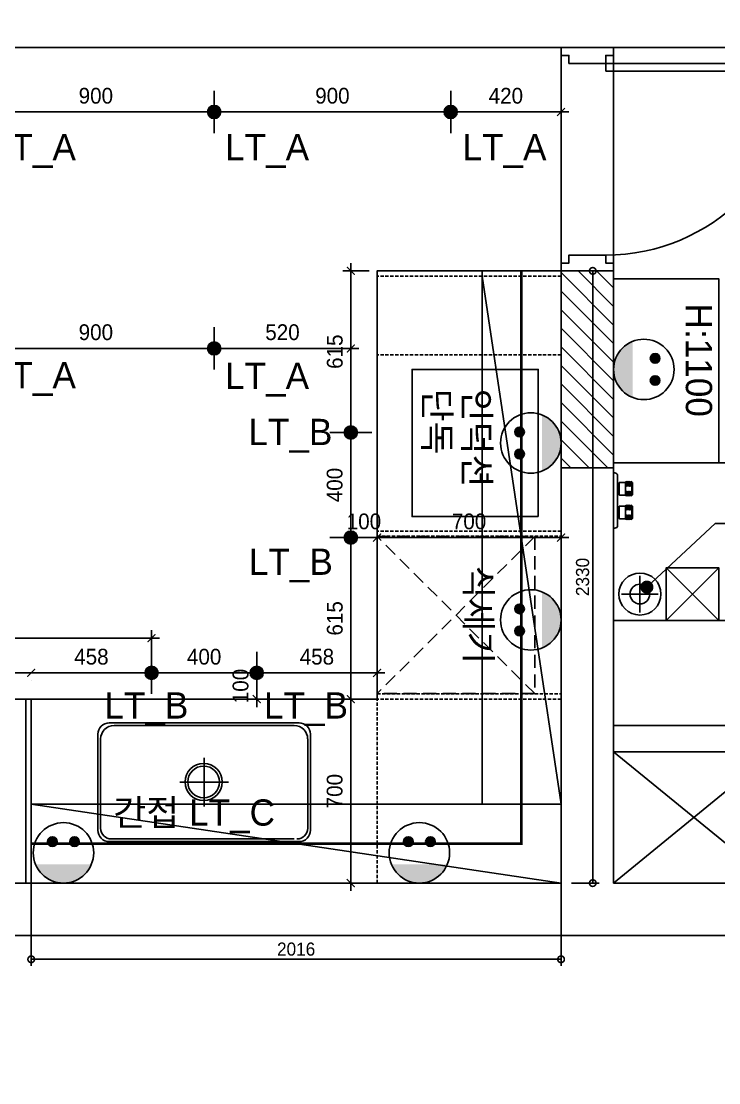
# Model space of a CAD drawing. Header units: inches. Extents: x 47110 to 276445, y 19043 to 183074.
# Drawn here: x 80335 to 82989, y 24009 to 28049 of the extents above; entities that cross this region are included whole.
import ezdxf
from ezdxf.enums import TextEntityAlignment as Align

# ---------------------------------------------------------------- set-up
doc = ezdxf.new("R2010")
doc.units = ezdxf.units.IN
doc.header["$LTSCALE"] = 50
doc.header["$MEASUREMENT"] = 0
doc.header["$PDSIZE"] = 700.071425
for name, pattern in [('DASHEDX2', [1.5, 1, -0.5]), ('HID', [2.5, 1.5, -1]), ('HID2', [1, 0.5, -0.5]), ('HIDDEN', [0.375, 0.25, -0.125])]:
    doc.linetypes.add(name, pattern=pattern)
for name, color, linetype in [('04_FUR', 6, 'Continuous'), ('06-FUR', 6, 'Continuous'), ('06-LIGHT', 4, 'Continuous'), ('07-DIM WAL', 5, 'Continuous'), ('08-HAT', 8, 'Continuous'), ('3.기호.계단선', 30, 'Continuous'), ('CO-FURB-DN', 9, 'Continuous'), ('fin', 5, 'Continuous'), ('Layer 1', 7, 'Continuous'), ('RC-LIGHT', 7, 'Continuous'), ('WAL NEW', 3, 'Continuous'), ('도면층2', 2, 'Continuous'), ('도면층4', 4, 'Continuous'), ('도면층5', 5, 'Continuous'), ('도면층8', 8, 'Continuous'), ('설비', 140, 'Continuous')]:
    doc.layers.add(name, color=color, linetype=linetype)
doc.styles.add('HY 울릉도 L', font='H2GTRM.TTF')
doc.styles.add('스타일1', font='H2GTRE.TTF')
doc.styles.add('코레일둥고', font='')
doc.styles.get('코레일둥고').set_extended_font_data('THE정고딕110')
doc.dimstyles.new('20', dxfattribs={"dimscale": 20, "dimtxt": 2.5, "dimasz": 2.5, "dimexe": 1.25, "dimexo": 2, "dimtad": 1, "dimdec": 0, "dimtxsty": '스타일1', "dimblk": 'DOTSMALL', "dimcen": 2.5, "dimclrd": 1, "dimclre": 1, "dimclrt": 7, "dimadec": 0, "dimazin": 0, "dimtfac": 1, "dimtdec": 0, "dimtix": 1, "dimtmove": 0, "dimatfit": 3, "dimldrblk": 'DOTSMALL', "dimfxl": 1.25, "dimarcsym": 0})
doc.dimstyles.new('30', dxfattribs={"dimscale": 30, "dimtxt": 2, "dimasz": 1, "dimexe": 1, "dimexo": 1, "dimgap": 1, "dimtad": 1, "dimdec": 0, "dimrnd": 0.05, "dimdsep": 46, "dimlunit": 6, "dimtxsty": 'HY 울릉도 L', "dimblk": 'ARCHTICK', "dimcen": 2.5, "dimdle": 1, "dimclrd": 133, "dimclre": 133, "dimclrt": 30, "dimadec": 0, "dimazin": 0, "dimtfac": 1, "dimtdec": 0, "dimtix": 1, "dimtmove": 2, "dimatfit": 3, "dimldrblk": 'ARCHTICK', "dimfxl": 1, "dimlwd": -1, "dimlwe": -1, "dimarcsym": 0})

# ---------------------------------------------------------------- blocks, each defined once
blk = doc.blocks.new('A$C004A4CAE')
at = {"layer": 'fin', "color": 6}
for p, q in [((36, 69), (36, 70)), ((84, 69), (36, 69)), ((51, 63), (36, 63)), ((51, 57), (36, 57)), ((51, 51), (36, 51)), ((36, 23), (36, 45)), ((84, 45), (36, 45)), ((82, 72), (38, 72)), ((84, 63), (69, 63)), ((84, 57), (69, 57)), ((84, 51), (69, 51)), ((84, 69), (84, 70)), ((84, 23), (84, 45)), ((126, 69), (126, 70)), ((174, 69), (126, 69)), ((141, 63), (126, 63)), ((141, 57), (126, 57)), ((141, 51), (126, 51)), ((174, 45), (126, 45)), ((126, 23), (126, 45)), ((172, 72), (128, 72)), ((174, 63), (159, 63)), ((174, 57), (159, 57)), ((174, 51), (159, 51)), ((174, 69), (174, 70)), ((174, 23), (174, 45)), ((0, 0), (0, 5)), ((200, 15), (10, 15)), ((82, 21), (38, 21)), ((43, 15), (43, 21)), ((77, 15), (77, 21)), ((172, 21), (128, 21)), ((133, 15), (133, 21)), ((167, 15), (167, 21)), ((210, 0), (210, 5))]:
    blk.add_line(p, q, dxfattribs=at)
for centre, radius, start, end in [((36, 66), 3, 90, 270), ((36, 60), 3, 90, 270), ((36, 54), 3, 90, 270), ((36, 48), 3, 90, 270), ((38, 70), 2, 90, 180), ((51, 66), 3, 90, 270), ((51, 60), 3, 90, 270), ((51, 54), 3, 90, 270), ((51, 48), 3, 90, 270), ((69, 66), 3, 270, 90), ((69, 60), 3, 270, 90), ((69, 54), 3, 270, 90), ((69, 48), 3, 270, 90), ((82, 70), 2, 0, 90), ((84, 66), 3, 270, 90), ((84, 60), 3, 270, 90), ((84, 54), 3, 270, 90), ((84, 48), 3, 270, 90), ((126, 66), 3, 90, 270), ((126, 60), 3, 90, 270), ((126, 54), 3, 90, 270), ((126, 48), 3, 90, 270), ((128, 70), 2, 90, 180), ((141, 66), 3, 90, 270), ((141, 60), 3, 90, 270), ((141, 54), 3, 90, 270), ((141, 48), 3, 90, 270), ((159, 66), 3, 270, 90), ((159, 60), 3, 270, 90), ((159, 54), 3, 270, 90), ((159, 48), 3, 270, 90), ((172, 70), 2, 0, 90), ((174, 66), 3, 270, 90), ((174, 60), 3, 270, 90), ((174, 54), 3, 270, 90), ((174, 48), 3, 270, 90), ((10, 5), 10, 90, 180), ((38, 23), 2, 180, 270), ((82, 23), 2, 270, 0), ((128, 23), 2, 180, 270), ((172, 23), 2, 270, 0), ((200, 5), 10, 0, 90)]:
    blk.add_arc(centre, radius, start, end, dxfattribs=at)
blk = doc.blocks.new('fffsere')
at = {"color": 8}
for p, q in [((61366.1, 25768.7), (61166.1, 25968.7)), ((61366.1, 25968.7), (61166.1, 25768.7))]:
    blk.add_line(p, q, dxfattribs=at)
blk.add_line((60966.1, 25768.7), (62361.1, 25768.7))
blk.add_lwpolyline([(61366.1, 25768.7), (61166.1, 25768.7), (61166.1, 25968.7), (61366.1, 25968.7)], close=True, dxfattribs=at)
blk.add_circle((61066.1, 25868.7), 80, dxfattribs=at)
at = {"layer": 'Layer 1'}
blk.add_circle((61066.1, 25868.7), 37.5, dxfattribs=at)
at = {"layer": '도면층2'}
for p, q in [((58366.1, 27948.7), (61421.1, 27948.7)), ((60766.1, 26348.7), (60766.1, 24768.7)), ((60766.1, 26348.7), (60966.1, 26348.7)), ((60966.1, 26348.7), (60966.1, 24768.7)), ((60966.1, 25368.7), (61676.1, 25368.7)), ((60966.1, 25268.7), (61576.1, 25268.7)), ((57706.1, 24768.7), (60766.1, 24768.7)), ((60966.1, 24768.7), (62361.1, 24768.7)), ((57936.1, 24568.7), (62656.1, 24568.7))]:
    blk.add_line(p, q, dxfattribs=at)
at = {"layer": '도면층4'}
blk.add_lwpolyline([(61092.6, 25895.1), (61351.9, 26137.2), (61474.9, 26137.2)], dxfattribs=at)
at = {"layer": '도면층4', "const_width": 25}
blk.add_lwpolyline([(61105.1, 25895.1, -1), (61080.1, 25895.1, -1)], format="xyb", close=True, dxfattribs=at)
at = {"layer": '도면층5'}
for p, q in [((61066.1, 25938.7), (61066.1, 25798.7)), ((61136.1, 25868.7), (60996.1, 25868.7))]:
    blk.add_line(p, q, dxfattribs=at)
at = {"layer": '도면층8'}
for p, q in [((60966.1, 25268.7), (61576.1, 24768.7)), ((61576.1, 25268.7), (60966.1, 24768.7))]:
    blk.add_line(p, q, dxfattribs=at)
at = {"rotation": 270}
blk.add_blockref('A$C004A4CAE', (60966.1, 26329.6), dxfattribs=at)
blk = doc.blocks.new('FFFF')
at = {"layer": 'WAL NEW'}
h = blk.add_hatch(dxfattribs=at)
h.set_pattern_fill('_USER', color=256, scale=50, angle=-45, pattern_type=0)
h.set_pattern_definition([(315, (21093, 0), (35.35534, 35.35534), [])])
h.paths.add_polyline_path([(82266.1, 27098.7), (82466.1, 27098.7), (82466.1, 26348.7), (82266.1, 26348.7)])
h.paths.add_polyline_path([(73646.1, 24008.7), (73646.1, 24208.7), (74646.1, 24208.7), (74646.1, 24008.7)])
h.paths.add_polyline_path([(74466.1, 28163.7), (74646.1, 28163.7), (74646.1, 27963.7), (74466.1, 27963.7)])
at = {"layer": '04_FUR', "color": 8}
blk.add_lwpolyline([(82179.1, 26163.7), (82179.1, 26723.7), (81699.1, 26723.7), (81699.1, 26163.7)], close=True, dxfattribs=at)
at = {"layer": '06-FUR', "color": 8, "linetype": 'HIDDEN'}
for p, q in [((82266.1, 27078.7), (81566.1, 27078.7)), ((82266.1, 26778.7), (81566.1, 26778.7)), ((82266.1, 26108.7), (81566.1, 26108.7)), ((81566.1, 26088.7), (82266.1, 26088.7)), ((81566.1, 25488.7), (82266.1, 25488.7)), ((81566.1, 24768.7), (81566.1, 25468.7)), ((82266.1, 25468.7), (81566.1, 25468.7))]:
    blk.add_line(p, q, dxfattribs=at)
at = {"layer": '06-FUR', "color": 8}
for p, q in [((82466.1, 26368.7), (83861.1, 26368.7)), ((82466.1, 25768.7), (83861.1, 25768.7)), ((80514.1, 25317.3), (80514.1, 24977.7)), ((81302, 25317.3), (81302, 24977.7)), ((80555, 24936.7), (81250.8, 24936.7))]:
    blk.add_line(p, q, dxfattribs=at)
at = {"layer": '06-FUR', "color": 8, "linetype": 'DASHEDX2'}
for p, q in [((82166.1, 25489.7), (81566.1, 26087.7)), ((82166.1, 26087.7), (81566.1, 25489.7))]:
    blk.add_line(p, q, dxfattribs=at)
at = {"layer": '06-FUR', "color": 8}
for points in [[(80250.1, 25068.7), (81966.1, 25068.7), (81966.1, 27098.7)], [(81566.1, 25468.7), (81566.1, 27098.7), (82266.1, 27098.7), (82266.1, 25468.7)], [(81966.1, 25068.7), (82266.1, 25068.7), (81966.1, 27078.7)], [(81566.1, 25468.7), (79256.1, 25468.7), (79256.1, 24768.7), (82266.1, 24768.7), (82266.1, 25468.7)], [(80250.1, 25068.7), (82266.1, 24768.7)]]:
    blk.add_lwpolyline(points, dxfattribs=at)
for points in [[(82466.1, 26368.7), (82866.1, 26368.7), (82866.1, 27068.7), (82466.1, 27068.7)], [(80230.1, 24768.7), (80250.1, 24768.7), (80250.1, 25468.7), (80230.1, 25468.7)]]:
    blk.add_lwpolyline(points, close=True, dxfattribs=at)
at = {"layer": '06-FUR', "color": 8, "linetype": 'DASHEDX2'}
blk.add_lwpolyline([(82166.1, 26087.7), (82166.1, 25489.7), (81566.1, 25489.7), (81566.1, 26087.7)], close=True, dxfattribs=at)
at = {"layer": '06-FUR', "color": 8}
blk.add_lwpolyline([(81269.2, 25378.7), (80547, 25378.7, 0.414214), (80503.9, 25335.6), (80503.9, 24969.6, 0.414214), (80547, 24926.5), (81269.2, 24926.5, 0.414214), (81312.2, 24969.6), (81312.2, 25335.6, 0.414214)], format="xyb", close=True, dxfattribs=at)
for centre, start, end in [((80555, 24977.7), 180, 270), ((81261.1, 24977.7), 270, 0)]:
    blk.add_arc(centre, 40.9, start, end, dxfattribs=at)
at = {"layer": 'CO-FURB-DN', "color": 8}
for p, q in [((81250.8, 25368.4), (80565.3, 25368.4)), ((80908.1, 25245.4), (80908.1, 25059.8)), ((81000.8, 25152.6), (80815.3, 25152.6))]:
    blk.add_line(p, q, dxfattribs=at)
for radius in [70.6, 60.4]:
    blk.add_circle((80906, 25153.6), radius, dxfattribs=at)
for centre, start, end in [((80565.3, 25317.3), 90, 180), ((81250.8, 25317.3), 0, 90)]:
    blk.add_arc(centre, 51.1, start, end, dxfattribs=at)
at = {"layer": 'WAL NEW'}
blk.add_lwpolyline([(82266.1, 26348.7), (82466.1, 26348.7), (82466.1, 27098.7), (82266.1, 27098.7)], close=True, dxfattribs=at)
at = {"layer": '도면층4'}
for p, q in [((82266.1, 27098.7), (82266.1, 27948.7)), ((82466.1, 27948.7), (82466.1, 27098.7)), ((82436.1, 27888.7), (83166.6, 27888.7)), ((82436.1, 27888.7), (82436.1, 27858.7)), ((82436.1, 27858.7), (83166.1, 27858.7)), ((82466.1, 27098.7), (82266.1, 27098.7))]:
    blk.add_line(p, q, dxfattribs=at)
for points in [[(82466.1, 27948.7), (82466.1, 27918.7), (82436.1, 27918.7), (82436.1, 27888.7), (82296.1, 27888.7), (82296.1, 27918.7), (82266.1, 27918.7), (82266.1, 27948.7), (82466.1, 27948.7)], [(82466.1, 27098.7), (82466.1, 27128.7), (82436.1, 27128.7), (82436.1, 27158.7), (82296.1, 27158.7), (82296.1, 27128.7), (82266.1, 27128.7), (82266.1, 27098.7), (82466.1, 27098.7)]]:
    blk.add_lwpolyline(points, dxfattribs=at)
at = {"layer": '도면층5'}
blk.add_arc((82436.1, 27888.7), 730, 270, 0, dxfattribs=at)
blk.add_blockref('fffsere', (21500, 0))
blk = doc.blocks.new('1')
at = {"linetype": 'Continuous'}
h = blk.add_hatch(color=4, dxfattribs=at)
h.dxf.hatch_style = 1
edge = h.paths.add_edge_path()
edge.add_arc((11539653.5, -14273503.8), 37.5, 0, 360)
at = {"color": 1, "linetype": 'Continuous'}
for p, q in [((11539653.5, -14273637.1), (11539653.5, -14273370.5)), ((11539520.2, -14273503.8), (11539786.8, -14273503.8))]:
    blk.add_line(p, q, dxfattribs=at)
at = {"color": 4, "linetype": 'Continuous'}
for radius in [41.5, 37.5]:
    blk.add_circle((11539653.5, -14273503.8), radius, dxfattribs=at)
blk = doc.blocks.new('_ArchTick')
at = {"color": 0, "linetype": 'ByBlock', "const_width": 0.15}
blk.add_lwpolyline([(-0.5, -0.5), (0.5, 0.5)], dxfattribs=at)
blk = doc.blocks.new('*D231')
at = {"layer": '07-DIM WAL', "color": 133, "transparency": 16777216}
for p, q in [((81588.8, 26513.7), (81588.8, 26053.7)), ((81558.8, 26483.7), (81558.8, 26483.7)), ((81558.8, 26083.7), (81558.8, 26083.7))]:
    blk.add_line(p, q, dxfattribs=at)
at = {"layer": 'Defpoints', "color": 0, "transparency": 16777216}
for p in [(81588.8, 26483.7), (81588.8, 26083.7), (81588.8, 26083.7)]:
    blk.add_point(p, dxfattribs=at)
at = {"layer": '07-DIM WAL', "color": 133, "transparency": 16777216, "xscale": 30, "yscale": 30, "zscale": 30}
for p, rotation in [((81588.8, 26483.7), 90), ((81588.8, 26083.7), 270)]:
    blk.add_blockref('_ArchTick', p, dxfattribs=dict(at, rotation=rotation))
at = {"layer": '07-DIM WAL', "color": 30, "transparency": 16777216, "insert": (81527.6, 26283.7), "char_height": 60, "attachment_point": 5, "rotation": 90, "style": 'HY 울릉도 L'}
blk.add_mtext('400', dxfattribs=at)
blk = doc.blocks.new('*D232')
at = {"layer": '07-DIM WAL', "color": 133, "transparency": 16777216}
for p, q in [((81558.8, 26083.7), (81718.8, 26083.7)), ((81588.8, 26053.7), (81588.8, 26053.7)), ((81688.8, 26053.7), (81688.8, 26053.7))]:
    blk.add_line(p, q, dxfattribs=at)
at = {"layer": 'Defpoints', "color": 0, "transparency": 16777216}
for p in [(81588.8, 26083.7), (81688.8, 26083.7), (81688.8, 26083.7)]:
    blk.add_point(p, dxfattribs=at)
at = {"layer": '07-DIM WAL', "color": 133, "transparency": 16777216, "xscale": 30, "yscale": 30, "zscale": 30}
blk.add_blockref('_ArchTick', (81588.8, 26083.7), dxfattribs=at)
at = {"layer": '07-DIM WAL', "color": 133, "transparency": 16777216, "xscale": 30, "yscale": 30, "zscale": 30, "rotation": 180}
blk.add_blockref('_ArchTick', (81688.8, 26083.7), dxfattribs=at)
at = {"layer": '07-DIM WAL', "color": 30, "transparency": 16777216, "insert": (81638.8, 26144.9), "char_height": 60, "attachment_point": 5, "style": 'HY 울릉도 L'}
blk.add_mtext('100', dxfattribs=at)
blk = doc.blocks.new('*D233')
at = {"layer": '07-DIM WAL', "color": 133, "transparency": 16777216}
for p, q in [((81588.8, 26113.7), (81588.8, 25438.7)), ((81558.8, 26083.7), (81558.8, 26083.7)), ((81558.8, 25468.7), (81558.8, 25468.7))]:
    blk.add_line(p, q, dxfattribs=at)
at = {"layer": 'Defpoints', "color": 0, "transparency": 16777216}
for p in [(81588.8, 26083.7), (81588.8, 25468.7), (81588.8, 25468.7)]:
    blk.add_point(p, dxfattribs=at)
at = {"layer": '07-DIM WAL', "color": 133, "transparency": 16777216, "xscale": 30, "yscale": 30, "zscale": 30}
for p, rotation in [((81588.8, 26083.7), 90), ((81588.8, 25468.7), 270)]:
    blk.add_blockref('_ArchTick', p, dxfattribs=dict(at, rotation=rotation))
at = {"layer": '07-DIM WAL', "color": 30, "transparency": 16777216, "insert": (81528.2, 25776.2), "char_height": 60, "attachment_point": 5, "rotation": 90, "style": 'HY 울릉도 L'}
blk.add_mtext('615', dxfattribs=at)
blk = doc.blocks.new('*D234')
at = {"layer": '07-DIM WAL', "color": 133, "transparency": 16777216}
for p, q in [((81588.8, 26453.7), (81588.8, 27128.7)), ((81658.8, 27098.7), (81558.8, 27098.7)), ((81558.8, 26483.7), (81558.8, 26483.7))]:
    blk.add_line(p, q, dxfattribs=at)
at = {"layer": 'Defpoints', "color": 0, "transparency": 16777216}
for p in [(81588.8, 27098.7), (81688.8, 27098.7), (81588.8, 26483.7)]:
    blk.add_point(p, dxfattribs=at)
at = {"layer": '07-DIM WAL', "color": 133, "transparency": 16777216, "xscale": 30, "yscale": 30, "zscale": 30}
for p, rotation in [((81588.8, 27098.7), 90), ((81588.8, 26483.7), 270)]:
    blk.add_blockref('_ArchTick', p, dxfattribs=dict(at, rotation=rotation))
at = {"layer": '07-DIM WAL', "color": 30, "transparency": 16777216, "insert": (81528.2, 26791.2), "char_height": 60, "attachment_point": 5, "rotation": 90, "style": 'HY 울릉도 L'}
blk.add_mtext('615', dxfattribs=at)
blk = doc.blocks.new('*D235')
at = {"layer": '07-DIM WAL', "color": 133, "transparency": 16777216}
for p, q in [((81588.8, 25498.7), (81588.8, 24738.7)), ((81658.8, 25468.7), (81558.8, 25468.7)), ((81658.8, 24768.7), (81558.8, 24768.7))]:
    blk.add_line(p, q, dxfattribs=at)
at = {"layer": 'Defpoints', "color": 0, "transparency": 16777216}
for p in [(81688.8, 25468.7), (81588.8, 24768.7), (81688.8, 24768.7)]:
    blk.add_point(p, dxfattribs=at)
at = {"layer": '07-DIM WAL', "color": 133, "transparency": 16777216, "xscale": 30, "yscale": 30, "zscale": 30}
for p, rotation in [((81588.8, 25468.7), 90), ((81588.8, 24768.7), 270)]:
    blk.add_blockref('_ArchTick', p, dxfattribs=dict(at, rotation=rotation))
at = {"layer": '07-DIM WAL', "color": 30, "transparency": 16777216, "insert": (81527.6, 25118.7), "char_height": 60, "attachment_point": 5, "rotation": 90, "style": 'HY 울릉도 L'}
blk.add_mtext('700', dxfattribs=at)
blk = doc.blocks.new('*D236')
at = {"layer": '07-DIM WAL', "color": 133, "transparency": 16777216}
for p, q in [((81658.8, 26083.7), (82418.8, 26083.7)), ((81688.8, 26053.7), (81688.8, 26053.7)), ((82388.8, 26053.7), (82388.8, 26053.7))]:
    blk.add_line(p, q, dxfattribs=at)
at = {"layer": 'Defpoints', "color": 0, "transparency": 16777216}
for p in [(81688.8, 26083.7), (82388.8, 26083.7), (82388.8, 26083.7)]:
    blk.add_point(p, dxfattribs=at)
at = {"layer": '07-DIM WAL', "color": 133, "transparency": 16777216, "xscale": 30, "yscale": 30, "zscale": 30, "rotation": 180}
blk.add_blockref('_ArchTick', (81688.8, 26083.7), dxfattribs=at)
at = {"layer": '07-DIM WAL', "color": 133, "transparency": 16777216, "xscale": 30, "yscale": 30, "zscale": 30}
blk.add_blockref('_ArchTick', (82388.8, 26083.7), dxfattribs=at)
at = {"layer": '07-DIM WAL', "color": 30, "transparency": 16777216, "insert": (82038.8, 26144.9), "char_height": 60, "attachment_point": 5, "style": 'HY 울릉도 L'}
blk.add_mtext('700', dxfattribs=at)
blk = doc.blocks.new('*D237')
at = {"layer": '07-DIM WAL', "color": 133, "transparency": 16777216}
for p, q in [((81260.8, 25568.7), (80800.8, 25568.7)), ((80830.8, 25538.7), (80830.8, 25538.7)), ((81230.8, 25538.7), (81230.8, 25538.7))]:
    blk.add_line(p, q, dxfattribs=at)
at = {"layer": 'Defpoints', "color": 0, "transparency": 16777216}
for p in [(80830.8, 25568.7), (80830.8, 25568.7), (81230.8, 25568.7)]:
    blk.add_point(p, dxfattribs=at)
at = {"layer": '07-DIM WAL', "color": 133, "transparency": 16777216, "xscale": 30, "yscale": 30, "zscale": 30, "rotation": 180}
blk.add_blockref('_ArchTick', (80830.8, 25568.7), dxfattribs=at)
at = {"layer": '07-DIM WAL', "color": 133, "transparency": 16777216, "xscale": 30, "yscale": 30, "zscale": 30}
blk.add_blockref('_ArchTick', (81230.8, 25568.7), dxfattribs=at)
at = {"layer": '07-DIM WAL', "color": 30, "transparency": 16777216, "insert": (81030.8, 25629.9), "char_height": 60, "attachment_point": 5, "style": 'HY 울릉도 L'}
blk.add_mtext('400', dxfattribs=at)
blk = doc.blocks.new('*D238')
at = {"layer": '07-DIM WAL', "color": 133, "transparency": 16777216}
for p, q in [((81230.8, 25598.7), (81230.8, 25438.7)), ((81200.8, 25568.7), (81200.8, 25568.7)), ((81200.8, 25468.7), (81200.8, 25468.7))]:
    blk.add_line(p, q, dxfattribs=at)
at = {"layer": 'Defpoints', "color": 0, "transparency": 16777216}
for p in [(81230.8, 25568.7), (81230.8, 25468.7), (81230.8, 25468.7)]:
    blk.add_point(p, dxfattribs=at)
at = {"layer": '07-DIM WAL', "color": 133, "transparency": 16777216, "xscale": 30, "yscale": 30, "zscale": 30}
for p, rotation in [((81230.8, 25568.7), 270), ((81230.8, 25468.7), 90)]:
    blk.add_blockref('_ArchTick', p, dxfattribs=dict(at, rotation=rotation))
at = {"layer": '07-DIM WAL', "color": 30, "transparency": 16777216, "insert": (81169.6, 25518.7), "char_height": 60, "attachment_point": 5, "rotation": 90, "style": 'HY 울릉도 L'}
blk.add_mtext('100', dxfattribs=at)
blk = doc.blocks.new('*D239')
at = {"layer": '07-DIM WAL', "color": 133, "transparency": 16777216}
for p, q in [((81200.8, 25568.7), (81718.8, 25568.7)), ((81230.8, 25538.7), (81230.8, 25538.7)), ((81688.8, 25538.7), (81688.8, 25538.7))]:
    blk.add_line(p, q, dxfattribs=at)
at = {"layer": 'Defpoints', "color": 0, "transparency": 16777216}
for p in [(81230.8, 25568.7), (81688.8, 25568.7), (81688.8, 25568.7)]:
    blk.add_point(p, dxfattribs=at)
at = {"layer": '07-DIM WAL', "color": 133, "transparency": 16777216, "xscale": 30, "yscale": 30, "zscale": 30, "rotation": 180}
blk.add_blockref('_ArchTick', (81230.8, 25568.7), dxfattribs=at)
at = {"layer": '07-DIM WAL', "color": 133, "transparency": 16777216, "xscale": 30, "yscale": 30, "zscale": 30}
blk.add_blockref('_ArchTick', (81688.8, 25568.7), dxfattribs=at)
at = {"layer": '07-DIM WAL', "color": 30, "transparency": 16777216, "insert": (81459.8, 25630), "char_height": 60, "attachment_point": 5, "style": 'HY 울릉도 L'}
blk.add_mtext('458', dxfattribs=at)
blk = doc.blocks.new('*D240')
at = {"layer": '07-DIM WAL', "color": 133, "transparency": 16777216}
for p, q in [((80860.8, 25568.7), (80342.8, 25568.7)), ((80372.8, 25538.7), (80372.8, 25538.7)), ((80830.8, 25538.7), (80830.8, 25538.7))]:
    blk.add_line(p, q, dxfattribs=at)
at = {"layer": 'Defpoints', "color": 0, "transparency": 16777216}
for p in [(80372.8, 25568.7), (80372.8, 25568.7), (80830.8, 25568.7)]:
    blk.add_point(p, dxfattribs=at)
at = {"layer": '07-DIM WAL', "color": 133, "transparency": 16777216, "xscale": 30, "yscale": 30, "zscale": 30, "rotation": 180}
blk.add_blockref('_ArchTick', (80372.8, 25568.7), dxfattribs=at)
at = {"layer": '07-DIM WAL', "color": 133, "transparency": 16777216, "xscale": 30, "yscale": 30, "zscale": 30}
blk.add_blockref('_ArchTick', (80830.8, 25568.7), dxfattribs=at)
at = {"layer": '07-DIM WAL', "color": 30, "transparency": 16777216, "insert": (80601.8, 25630), "char_height": 60, "attachment_point": 5, "style": 'HY 울릉도 L'}
blk.add_mtext('458', dxfattribs=at)
blk = doc.blocks.new('*D241')
at = {"layer": '07-DIM WAL', "color": 133, "transparency": 16777216}
for p, q in [((80402.8, 25568.7), (79348.8, 25568.7)), ((79378.8, 25538.7), (79378.8, 25538.7)), ((80372.8, 25538.7), (80372.8, 25538.7))]:
    blk.add_line(p, q, dxfattribs=at)
at = {"layer": 'Defpoints', "color": 0, "transparency": 16777216}
for p in [(79378.8, 25568.7), (79378.8, 25568.7), (80372.8, 25568.7)]:
    blk.add_point(p, dxfattribs=at)
at = {"layer": '07-DIM WAL', "color": 133, "transparency": 16777216, "xscale": 30, "yscale": 30, "zscale": 30, "rotation": 180}
blk.add_blockref('_ArchTick', (79378.8, 25568.7), dxfattribs=at)
at = {"layer": '07-DIM WAL', "color": 133, "transparency": 16777216, "xscale": 30, "yscale": 30, "zscale": 30}
blk.add_blockref('_ArchTick', (80372.8, 25568.7), dxfattribs=at)
at = {"layer": '07-DIM WAL', "color": 30, "transparency": 16777216, "insert": (79875.8, 25629.4), "char_height": 60, "attachment_point": 5, "style": 'HY 울릉도 L'}
blk.add_mtext('994', dxfattribs=at)
blk = doc.blocks.new('*D242')
at = {"layer": '07-DIM WAL', "color": 133, "transparency": 16777216}
for p, q in [((80860.8, 25700.7), (79348.8, 25700.7)), ((79378.8, 25598.7), (79378.8, 25730.7)), ((80830.8, 25598.7), (80830.8, 25730.7))]:
    blk.add_line(p, q, dxfattribs=at)
at = {"layer": 'Defpoints', "color": 0, "transparency": 16777216}
for p in [(79378.8, 25700.7), (79378.8, 25568.7), (80830.8, 25568.7)]:
    blk.add_point(p, dxfattribs=at)
at = {"layer": '07-DIM WAL', "color": 133, "transparency": 16777216, "xscale": 30, "yscale": 30, "zscale": 30, "rotation": 180}
blk.add_blockref('_ArchTick', (79378.8, 25700.7), dxfattribs=at)
at = {"layer": '07-DIM WAL', "color": 133, "transparency": 16777216, "xscale": 30, "yscale": 30, "zscale": 30}
blk.add_blockref('_ArchTick', (80830.8, 25700.7), dxfattribs=at)
at = {"layer": '07-DIM WAL', "color": 30, "transparency": 16777216, "insert": (80104.8, 25766.6), "char_height": 60, "attachment_point": 5, "style": 'HY 울릉도 L'}
blk.add_mtext('1,452', dxfattribs=at)
blk = doc.blocks.new('*D247')
at = {"layer": '07-DIM WAL', "color": 133, "transparency": 16777216}
for p, q in [((81098.8, 26803.7), (80138.8, 26803.7)), ((80168.8, 26773.7), (80168.8, 26773.7)), ((81068.8, 26773.7), (81068.8, 26773.7))]:
    blk.add_line(p, q, dxfattribs=at)
at = {"layer": 'Defpoints', "color": 0, "transparency": 16777216}
for p in [(80168.8, 26803.7), (80168.8, 26803.7), (81068.8, 26803.7)]:
    blk.add_point(p, dxfattribs=at)
at = {"layer": '07-DIM WAL', "color": 133, "transparency": 16777216, "xscale": 30, "yscale": 30, "zscale": 30, "rotation": 180}
blk.add_blockref('_ArchTick', (80168.8, 26803.7), dxfattribs=at)
at = {"layer": '07-DIM WAL', "color": 133, "transparency": 16777216, "xscale": 30, "yscale": 30, "zscale": 30}
blk.add_blockref('_ArchTick', (81068.8, 26803.7), dxfattribs=at)
at = {"layer": '07-DIM WAL', "color": 30, "transparency": 16777216, "insert": (80618.8, 26865), "char_height": 60, "attachment_point": 5, "style": 'HY 울릉도 L'}
blk.add_mtext('900', dxfattribs=at)
blk = doc.blocks.new('*D248')
at = {"layer": '07-DIM WAL', "color": 133, "transparency": 16777216}
for p, q in [((81038.8, 26803.7), (81618.8, 26803.7)), ((81068.8, 26773.7), (81068.8, 26773.7)), ((81588.8, 26773.7), (81588.8, 26773.7))]:
    blk.add_line(p, q, dxfattribs=at)
at = {"layer": 'Defpoints', "color": 0, "transparency": 16777216}
for p in [(81068.8, 26803.7), (81588.8, 26803.7), (81588.8, 26803.7)]:
    blk.add_point(p, dxfattribs=at)
at = {"layer": '07-DIM WAL', "color": 133, "transparency": 16777216, "xscale": 30, "yscale": 30, "zscale": 30, "rotation": 180}
blk.add_blockref('_ArchTick', (81068.8, 26803.7), dxfattribs=at)
at = {"layer": '07-DIM WAL', "color": 133, "transparency": 16777216, "xscale": 30, "yscale": 30, "zscale": 30}
blk.add_blockref('_ArchTick', (81588.8, 26803.7), dxfattribs=at)
at = {"layer": '07-DIM WAL', "color": 30, "transparency": 16777216, "insert": (81328.8, 26865), "char_height": 60, "attachment_point": 5, "style": 'HY 울릉도 L'}
blk.add_mtext('520', dxfattribs=at)
blk = doc.blocks.new('*D264')
at = {"layer": '07-DIM WAL', "color": 133, "transparency": 16777216}
for p, q in [((81098.8, 27703.7), (80138.8, 27703.7)), ((80168.8, 27673.7), (80168.8, 27673.7)), ((81068.8, 27673.7), (81068.8, 27673.7))]:
    blk.add_line(p, q, dxfattribs=at)
at = {"layer": 'Defpoints', "color": 0, "transparency": 16777216}
for p in [(80168.8, 27703.7), (80168.8, 27703.7), (81068.8, 27703.7)]:
    blk.add_point(p, dxfattribs=at)
at = {"layer": '07-DIM WAL', "color": 133, "transparency": 16777216, "xscale": 30, "yscale": 30, "zscale": 30, "rotation": 180}
blk.add_blockref('_ArchTick', (80168.8, 27703.7), dxfattribs=at)
at = {"layer": '07-DIM WAL', "color": 133, "transparency": 16777216, "xscale": 30, "yscale": 30, "zscale": 30}
blk.add_blockref('_ArchTick', (81068.8, 27703.7), dxfattribs=at)
at = {"layer": '07-DIM WAL', "color": 30, "transparency": 16777216, "insert": (80618.8, 27765), "char_height": 60, "attachment_point": 5, "style": 'HY 울릉도 L'}
blk.add_mtext('900', dxfattribs=at)
blk = doc.blocks.new('*D265')
at = {"layer": '07-DIM WAL', "color": 133, "transparency": 16777216}
for p, q in [((81998.8, 27703.7), (81038.8, 27703.7)), ((81068.8, 27673.7), (81068.8, 27673.7)), ((81968.8, 27673.7), (81968.8, 27673.7))]:
    blk.add_line(p, q, dxfattribs=at)
at = {"layer": 'Defpoints', "color": 0, "transparency": 16777216}
for p in [(81068.8, 27703.7), (81068.8, 27703.7), (81968.8, 27703.7)]:
    blk.add_point(p, dxfattribs=at)
at = {"layer": '07-DIM WAL', "color": 133, "transparency": 16777216, "xscale": 30, "yscale": 30, "zscale": 30, "rotation": 180}
blk.add_blockref('_ArchTick', (81068.8, 27703.7), dxfattribs=at)
at = {"layer": '07-DIM WAL', "color": 133, "transparency": 16777216, "xscale": 30, "yscale": 30, "zscale": 30}
blk.add_blockref('_ArchTick', (81968.8, 27703.7), dxfattribs=at)
at = {"layer": '07-DIM WAL', "color": 30, "transparency": 16777216, "insert": (81518.8, 27765), "char_height": 60, "attachment_point": 5, "style": 'HY 울릉도 L'}
blk.add_mtext('900', dxfattribs=at)
blk = doc.blocks.new('*D266')
at = {"layer": '07-DIM WAL', "color": 133, "transparency": 16777216}
for p, q in [((81938.8, 27703.7), (82418.8, 27703.7)), ((81968.8, 27673.7), (81968.8, 27673.7)), ((82388.8, 27673.7), (82388.8, 27673.7))]:
    blk.add_line(p, q, dxfattribs=at)
at = {"layer": 'Defpoints', "color": 0, "transparency": 16777216}
for p in [(81968.8, 27703.7), (82388.8, 27703.7), (82388.8, 27703.7)]:
    blk.add_point(p, dxfattribs=at)
at = {"layer": '07-DIM WAL', "color": 133, "transparency": 16777216, "xscale": 30, "yscale": 30, "zscale": 30, "rotation": 180}
blk.add_blockref('_ArchTick', (81968.8, 27703.7), dxfattribs=at)
at = {"layer": '07-DIM WAL', "color": 133, "transparency": 16777216, "xscale": 30, "yscale": 30, "zscale": 30}
blk.add_blockref('_ArchTick', (82388.8, 27703.7), dxfattribs=at)
at = {"layer": '07-DIM WAL', "color": 30, "transparency": 16777216, "insert": (82178.8, 27764.9), "char_height": 60, "attachment_point": 5, "style": 'HY 울릉도 L'}
blk.add_mtext('420', dxfattribs=at)
blk = doc.blocks.new('egoo')
at = {"layer": '설비'}
h = blk.add_hatch(color=140, dxfattribs=at)
edge = h.paths.add_edge_path()
edge.add_arc((1015645.3, 443433.7), 22.3, 0, 360)
h = blk.add_hatch(color=140, dxfattribs=at)
edge = h.paths.add_edge_path()
edge.add_arc((1015747.7, 443433.7), 22.3, 0, 360)
h = blk.add_hatch(color=140, dxfattribs=at)
edge = h.paths.add_edge_path()
edge.add_line((1015826.3, 443329.1), (1015566.6, 443329.1))
edge.add_ellipse((1015696.5, 443381.5), major_axis=(99, 99), ratio=1, start_angle=156.9578, end_angle=293.0422)
at = {"layer": '설비', "color": 140}
for centre, radius in [((1015696.5, 443381.5), 140), ((1015645.3, 443433.7), 22.3), ((1015747.7, 443433.7), 22.3)]:
    blk.add_circle(centre, radius, dxfattribs=at)
blk = doc.blocks.new('_DOTSMALL')
at = {"color": 0, "linetype": 'ByBlock', "const_width": 0.5}
blk.add_lwpolyline([(-0.0625, 0, 1), (0.0625, 0, 1)], format="xyb", close=True, dxfattribs=at)
blk = doc.blocks.new('*D288')
at = {"layer": '08-HAT', "color": 1, "lineweight": -2, "transparency": 16777216}
for p, q in [((80372.8, 24878.7), (80372.8, 24453.6)), ((82388.8, 24878.7), (82388.8, 24453.6)), ((80372.8, 24478.6), (82388.8, 24478.6))]:
    blk.add_line(p, q, dxfattribs=at)
at = {"layer": 'Defpoints', "color": 0, "transparency": 16777216}
for p in [(80372.8, 24918.7), (82388.8, 24918.7), (82388.8, 24478.6)]:
    blk.add_point(p, dxfattribs=at)
at = {"layer": '08-HAT', "color": 1, "lineweight": -2, "transparency": 16777216, "xscale": 50, "yscale": 50, "zscale": 50, "rotation": 180}
blk.add_blockref('_DOTSMALL', (80372.8, 24478.6), dxfattribs=at)
at = {"layer": '08-HAT', "color": 1, "lineweight": -2, "transparency": 16777216, "xscale": 50, "yscale": 50, "zscale": 50}
blk.add_blockref('_DOTSMALL', (82388.8, 24478.6), dxfattribs=at)
at = {"layer": '08-HAT', "color": 7, "transparency": 16777216, "insert": (81380.8, 24517.1), "char_height": 50, "attachment_point": 5, "style": '스타일1'}
blk.add_mtext('2016', dxfattribs=at)
blk = doc.blocks.new('*D289')
at = {"layer": '08-HAT', "color": 1, "lineweight": -2, "transparency": 16777216}
for p, q in [((82428.8, 27098.7), (82534.4, 27098.7)), ((82509.4, 24768.7), (82509.4, 27098.7)), ((82428.8, 24768.7), (82534.4, 24768.7))]:
    blk.add_line(p, q, dxfattribs=at)
at = {"layer": 'Defpoints', "color": 0, "transparency": 16777216}
for p in [(82388.8, 27098.7), (82509.4, 27098.7), (82388.8, 24768.7)]:
    blk.add_point(p, dxfattribs=at)
at = {"layer": '08-HAT', "color": 1, "lineweight": -2, "transparency": 16777216, "xscale": 50, "yscale": 50, "zscale": 50}
for p, rotation in [((82509.4, 27098.7), 90), ((82509.4, 24768.7), 270)]:
    blk.add_blockref('_DOTSMALL', p, dxfattribs=dict(at, rotation=rotation))
at = {"layer": '08-HAT', "color": 7, "transparency": 16777216, "insert": (82470.9, 25933.7), "char_height": 50, "attachment_point": 5, "rotation": 90, "style": '스타일1'}
blk.add_mtext('2330', dxfattribs=at)

msp = doc.modelspace()

# ---------------------------------------------------------------- hatches: boundary and pattern name
at = {"layer": 'RC-LIGHT'}
h = msp.add_hatch(color=10, dxfattribs=at)
edge = h.paths.add_edge_path()
edge.add_line((82660.8386781, 26830.333163), (82660.8386847, 26617.0174431))
edge.add_ellipse((82703.8398547, 26723.6753044), major_axis=(81.3172773, 81.3172824), ratio=1, start_angle=66.9577785224, end_angle=203.0422214776, ccw=False)
h = msp.add_hatch(color=10, dxfattribs=at)
edge = h.paths.add_edge_path()
edge.add_arc((82746.7877183, 26765.7075074), 18.3132637, -180, 180, ccw=False)
h = msp.add_hatch(color=10, dxfattribs=at)
edge = h.paths.add_edge_path()
edge.add_arc((82746.7877209, 26681.6431041), 18.3132637, -180, 180, ccw=False)
h = msp.add_hatch(color=10, dxfattribs=at)
edge = h.paths.add_edge_path()
edge.add_line((82316.8410314, 26550.333163), (82316.8410247, 26337.0174431))
edge.add_ellipse((82273.8398547, 26443.6753044), major_axis=(-81.3172773, 81.3172824), ratio=1, start_angle=156.9577785224, end_angle=293.0422214776)
h = msp.add_hatch(color=10, dxfattribs=at)
edge = h.paths.add_edge_path()
edge.add_arc((82230.8919911, 26485.7075074), 18.3132637, -180, 180, ccw=False)
h = msp.add_hatch(color=10, dxfattribs=at)
edge = h.paths.add_edge_path()
edge.add_arc((82230.8919885, 26401.6431041), 18.3132637, -180, 180, ccw=False)
h = msp.add_hatch(color=10, dxfattribs=at)
edge = h.paths.add_edge_path()
edge.add_line((82316.8410314, 25876.9336613), (82316.8410247, 25663.6179414))
edge.add_ellipse((82273.8398547, 25770.2758027), major_axis=(-81.3172773, 81.3172824), ratio=1, start_angle=156.9577785224, end_angle=293.0422214776)
h = msp.add_hatch(color=10, dxfattribs=at)
edge = h.paths.add_edge_path()
edge.add_arc((82230.8919911, 25812.3080057), 18.3132637, -180, 180, ccw=False)
h = msp.add_hatch(color=10, dxfattribs=at)
edge = h.paths.add_edge_path()
edge.add_arc((82230.8919885, 25728.2436023), 18.3132637, -180, 180, ccw=False)

# ---------------------------------------------------------------- linework, layer by layer
at = {"layer": '06-LIGHT', "color": 10, "linetype": 'HID2', "const_width": 10}
msp.add_lwpolyline([(80372.8398547, 24918.6753044), (82237.8820735, 24918.6753044), (82237.8820735, 27098.6753044)], dxfattribs=at)
at = {"layer": 'RC-LIGHT', "color": 10}
for centre, radius in [((82703.8398547, 26723.6753044), 115), ((82746.7877183, 26765.7075074), 18.3132637), ((82746.7877209, 26681.6431041), 18.3132637), ((82273.8398547, 26443.6753044), 115), ((82230.8919911, 26485.7075074), 18.3132637), ((82230.8919885, 26401.6431041), 18.3132637), ((82273.8398547, 25770.2758027), 115), ((82230.8919911, 25812.3080057), 18.3132637), ((82230.8919885, 25728.2436023), 18.3132637)]:
    msp.add_circle(centre, radius, dxfattribs=at)

# ---------------------------------------------------------------- block references
msp.add_blockref('FFFF', (122.7802847, 0))
at = {"layer": 'RC-LIGHT', "xscale": 0.6024096385271789, "yscale": 0.6024096385271789, "zscale": 0.6024096385271789}
for p in [(-6870529.6530698, 8626199.933958), (-6869629.6530698, 8626199.933958), (-6870529.6530698, 8625299.933958), (-6870009.6530698, 8624979.933958), (-6870009.6530698, 8624579.933958), (-6870767.6530698, 8624064.933958), (-6870367.6530698, 8624064.933958)]:
    msp.add_blockref('1', p, dxfattribs=at)
at = {"layer": 'RC-LIGHT', "color": 140, "xscale": 0.8214285869294656, "yscale": 0.8214285869294656, "zscale": 0.8214285869294656}
for p in [(-753826.6437435, -339322.5727639), (-752472.3210158, -339322.5727639)]:
    msp.add_blockref('egoo', p, dxfattribs=at)

# ---------------------------------------------------------------- texts
at = {"layer": '3.기호.계단선', "linetype": 'HID', "style": '코레일둥고'}
for s, p in [('LT_A', (80223.2213933, 27519.7632284)), ('LT_A', (81110.4747285, 27519.7632284)), ('LT_A', (82013.9090166, 27519.7632284)), ('LT_A', (80223.2213933, 26652.0427837)), ('LT_A', (81110.4747285, 26649.3479859)), ('LT_B', (81199.2081491, 26435.7041124)), ('LT_B', (81200.9185722, 25941.7574847)), ('LT_B', (80651.1262198, 25394.8859368)), ('LT_B', (81258.4989411, 25394.8859368)), ('간접 LT_C', (80685.1716826, 24987.2579211))]:
    msp.add_text(s, height=100, dxfattribs=at).set_placement(p)
at = {"layer": 'RC-LIGHT', "color": 10, "style": '코레일둥고'}
for s, p in [('H:1100', (82963.5258138, 26974.311304)), ('단독', (81967.7169002, 26650.9181008)), ('인덕션', (82119.0150068, 26650.9181008)), ('식세기', (82124.5705623, 25977.5185991))]:
    msp.add_text(s, height=100, rotation=270, dxfattribs=at).set_placement(p, align=Align.TOP_LEFT)

# ---------------------------------------------------------------- dimensions: what is measured, and where the dimension line sits
at = {"layer": '07-DIM WAL'}
for base, p1, p2, angle, picture, middle in [((80168.8398547, 27703.6753044), (81068.8398547, 27703.6753044), (80168.8398547, 27703.6753044), 180, '*D264', (80618.8398547, 27764.9778824)), ((81068.8398547, 27703.6753044), (81968.8398547, 27703.6753044), (81068.8398547, 27703.6753044), 180, '*D265', (81518.8398547, 27764.9778824)), ((82388.8398547, 27703.6753044), (81968.8398547, 27703.6753044), (82388.8398547, 27703.6753044), 180, '*D266', (82178.8398547, 27764.9371769)), ((81588.8398547, 27098.6753044), (81588.8398547, 26483.6753044), (81688.8398547, 27098.6753044), 90, '*D234', (81528.1885657, 26791.1753044)), ((80168.8398547, 26803.6753044), (81068.8398547, 26803.6753044), (80168.8398547, 26803.6753044), 180, '*D247', (80618.8398547, 26864.9778824)), ((81588.8398547, 26803.6753044), (81068.8398547, 26803.6753044), (81588.8398547, 26803.6753044), 180, '*D248', (81328.8398547, 26864.9778824)), ((81588.8398547, 26083.6753044), (81588.8398547, 26483.6753044), (81588.8398547, 26083.6753044), 90, '*D231', (81527.5779823, 26283.6753044)), ((81688.8398547, 26083.6753044), (81588.8398547, 26083.6753044), (81688.8398547, 26083.6753044), 180, '*D232', (81638.8398547, 26144.9371769)), ((82388.8398547, 26083.6753044), (81688.8398547, 26083.6753044), (82388.8398547, 26083.6753044), 180, '*D236', (82038.8398547, 26144.9371769)), ((81588.8398547, 25468.6753044), (81588.8398547, 26083.6753044), (81588.8398547, 25468.6753044), 90, '*D233', (81528.1885657, 25776.1753044)), ((79378.8398547, 25700.6753044), (80830.8398547, 25568.6753044), (79378.8398547, 25568.6753044), 180, '*D242', (80104.8398547, 25766.6183166)), ((79378.8398547, 25568.6753044), (80372.8398547, 25568.6753044), (79378.8398547, 25568.6753044), 180, '*D241', (79875.8398547, 25629.4080045)), ((80372.8398547, 25568.6753044), (80830.8398547, 25568.6753044), (80372.8398547, 25568.6753044), 180, '*D240', (80601.8398547, 25629.9778824)), ((80830.8398547, 25568.6753044), (81230.8398547, 25568.6753044), (80830.8398547, 25568.6753044), 180, '*D237', (81030.8398547, 25629.9371769)), ((81688.8398547, 25568.6753044), (81230.8398547, 25568.6753044), (81688.8398547, 25568.6753044), 180, '*D239', (81459.8398547, 25629.9778824)), ((81230.8398547, 25468.6753044), (81230.8398547, 25568.6753044), (81230.8398547, 25468.6753044), 90, '*D238', (81169.5779823, 25518.6753044)), ((81588.8398547, 24768.6753044), (81688.8398547, 25468.6753044), (81688.8398547, 24768.6753044), 90, '*D235', (81527.5779823, 25118.6753044))]:
    dim = msp.add_linear_dim(base=base, p1=p1, p2=p2, angle=angle, dimstyle='30', override={"dimfxl": 1.25, "dimarcsym": 2}, dxfattribs=at)
    dim.commit()
    dim.dimension.update_dxf_attribs({"geometry": picture, "text_midpoint": middle})
at = {"layer": '08-HAT'}
for base, p1, p2, angle, picture, middle in [((82509.3830592, 27098.6753044), (82388.8398547, 24768.6753044), (82388.8398547, 27098.6753044), 90, '*D289', (82470.8843908, 25933.6753044)), ((82388.8398547, 24478.5612019), (80372.8398547, 24918.6753044), (82388.8398547, 24918.6753044), 0, '*D288', (81380.8398547, 24517.0931593))]:
    dim = msp.add_linear_dim(base=base, p1=p1, p2=p2, angle=angle, dimstyle='20', override={"dimarcsym": 2}, dxfattribs=at)
    dim.commit()
    dim.dimension.update_dxf_attribs({"geometry": picture, "text_midpoint": middle})

doc.saveas('drawing.dxf')
